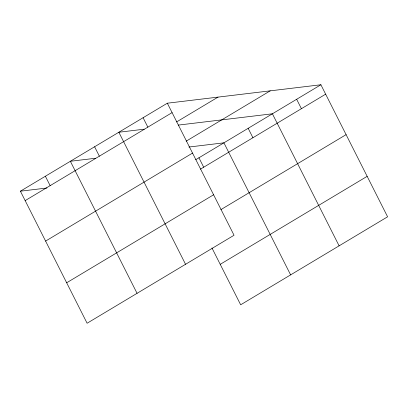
<?xml version="1.0" encoding="UTF-8"?>
<svg xmlns="http://www.w3.org/2000/svg" width="408" height="408" viewBox="0 0 408 408"><rect width="100%" height="100%" fill="white"/><g stroke="black" fill="none" stroke-linecap="round" stroke-linejoin="round"><path stroke-width="0.61" d="M167.336 103.204L234.039 235.253L87.103 323.243L20.4 191.199L167.336 103.204L320.897 84.757L387.6 216.801L240.664 304.796L211.966 247.993M25.158 200.619L172.094 112.623M176.526 121.961L218.01 97.114M186.175 141.173L270.224 90.841M45.599 241.087L192.535 153.092M195.682 159.742L320.897 84.757M200.44 169.162L325.655 94.177M66.662 282.78L213.598 194.784M220.881 209.63L346.096 134.645M220.223 264.328L367.159 176.338M144.187 129.198L118.845 132.243L185.548 264.287M178.225 125.108L272.406 113.791L339.109 245.84M95.696 158.238L70.36 161.277L137.062 293.327M188.929 147.033L223.921 142.831L290.624 274.88M20.4 191.199L46.946 188.006M296.652 99.272L301.415 108.696M248.166 128.311L252.924 137.736M198.941 157.789L203.699 167.214M143.091 117.723L147.854 127.143M94.605 146.763L99.363 156.182M45.38 176.241L50.138 185.66"/></g></svg>
